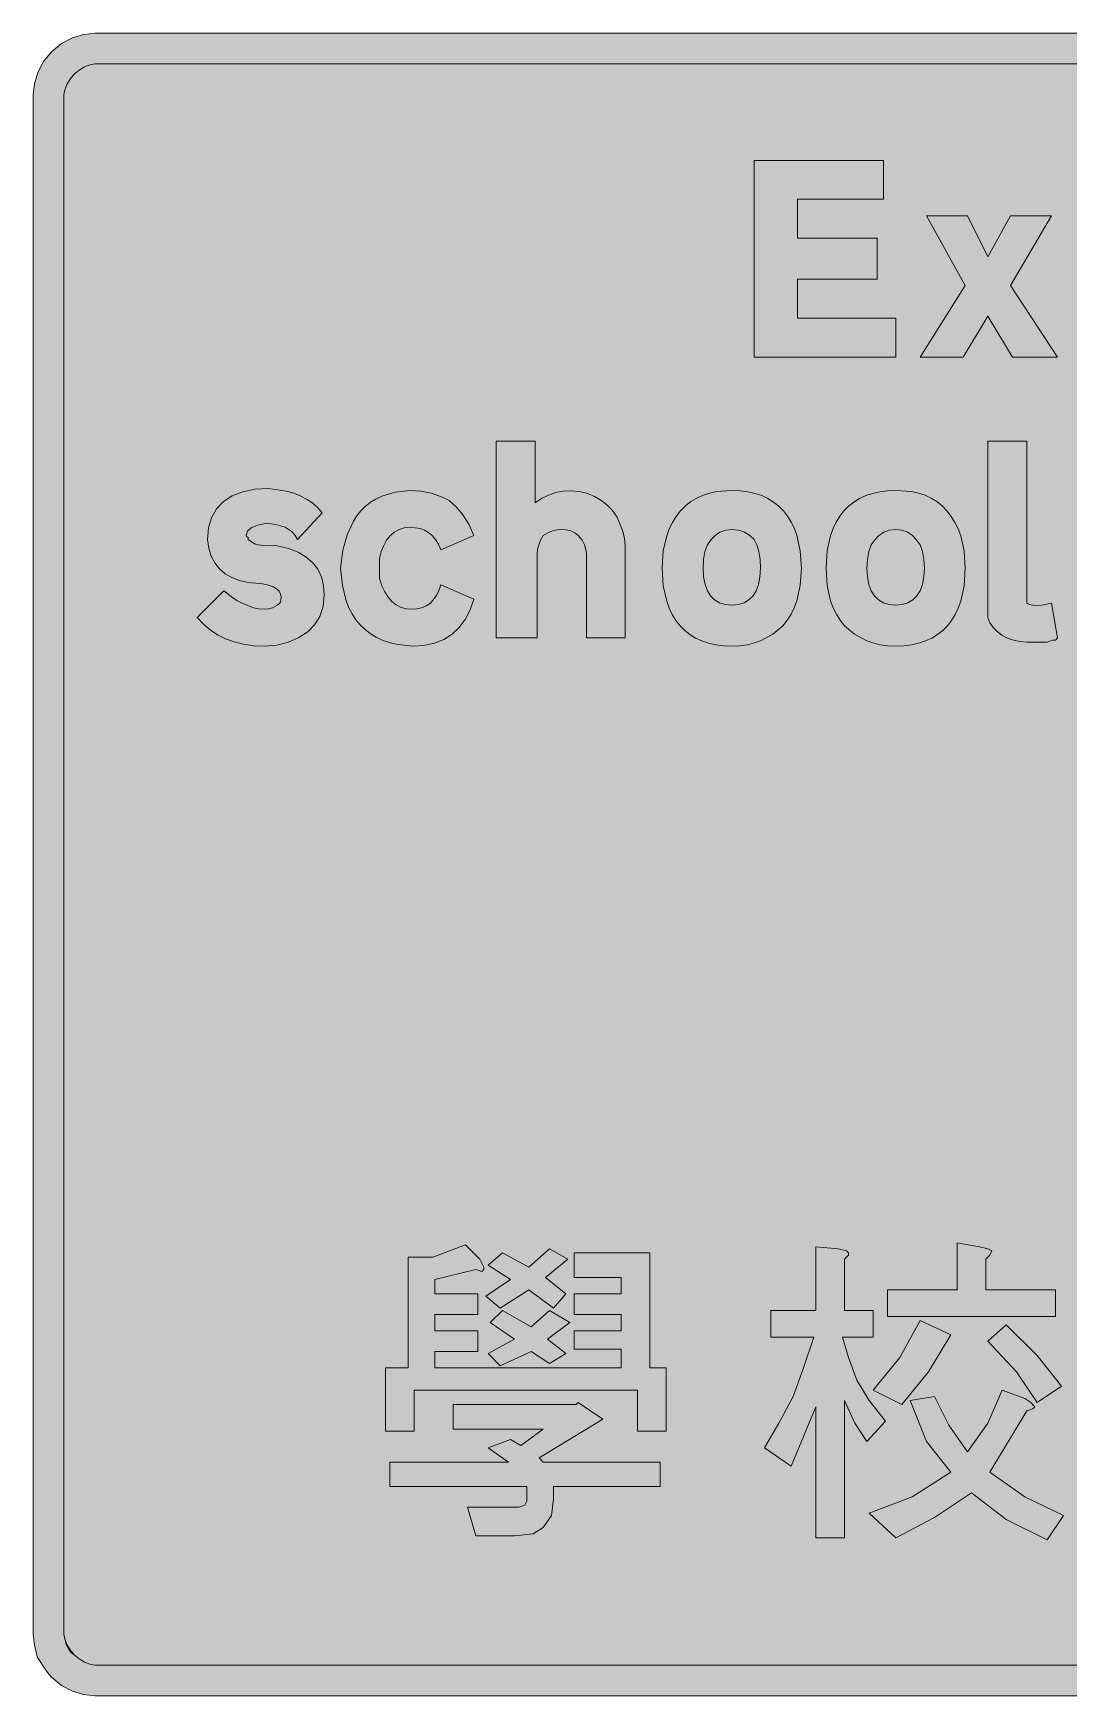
# Model space of a CAD drawing. Header units: metres. Extents: x 13 to 556, y 15 to 259.
# Drawn here: x 13.3 to 164.9, y 15.4 to 258.7 of the extents above; entities that cross this region are included whole.
import ezdxf

# ---------------------------------------------------------------- set-up
doc = ezdxf.new("R2010")
doc.units = ezdxf.units.M
doc.layers.add('FILL_BLACK_000000', color=7, linetype='Continuous', true_color=0x000000)
doc.layers.add('FILL_WHITE_FFFFFF', color=7, linetype='Continuous', true_color=0xffffff)

msp = doc.modelspace()

# ---------------------------------------------------------------- hatches: boundary and pattern name
at = {"layer": 'FILL_BLACK_000000', "true_color": 0x000000}
h = msp.add_hatch(color=7, dxfattribs=at)
h.dxf.hatch_style = 1
h.paths.add_polyline_path([(548.34, 258.47), (549.99, 258.06), (551.6, 257.12), (552.99, 255.96), (553.61, 255.24), (554.15, 254.46), (555.09, 252.96), (555.5, 251.2), (555.69, 249.66), (555.69, 24.36), (555.52, 22.74), (555.02, 21.1), (554.17, 19.51), (552.99, 18.06), (551.54, 16.88), (549.95, 16.03), (548.31, 15.53), (546.69, 15.36), (22.29, 15.36), (20.67, 15.53), (19.03, 16.03), (17.44, 16.88), (15.99, 18.06), (15.37, 18.78), (14.83, 19.56), (13.89, 21.06), (13.48, 22.82), (13.29, 24.36), (13.29, 249.66), (13.46, 251.28), (13.97, 252.92), (14.81, 254.51), (15.99, 255.96), (17.44, 257.14), (19.03, 257.99), (20.67, 258.49), (22.29, 258.66), (546.69, 258.66), (548.34, 258.47)])
h.paths.add_polyline_path([(20.79, 253.75), (20.01, 253.27), (19.29, 252.66), (18.68, 251.94), (18.2, 251.16), (17.9, 250.38), (17.79, 249.66), (17.79, 24.36), (17.9, 23.64), (18.2, 22.86), (18.68, 22.08), (19.29, 21.36), (20.01, 20.75), (20.79, 20.27), (21.57, 19.97), (22.29, 19.86), (546.69, 19.86), (548.19, 20.16), (549.09, 20.65), (549.99, 21.36), (550.56, 22.08), (550.93, 22.86), (551.13, 23.64), (551.19, 24.36), (551.19, 249.66), (551.13, 250.38), (550.93, 251.16), (550.56, 251.94), (549.99, 252.66), (549.26, 253.27), (548.45, 253.75), (547.59, 254.05), (546.69, 254.16), (22.29, 254.16), (21.57, 254.05), (20.79, 253.75)], flags=16)
h = msp.add_hatch(color=7, dxfattribs=at)
h.dxf.hatch_style = 1
h.paths.add_polyline_path([(125.19, 216.96), (139.59, 216.96), (139.59, 211.26), (118.89, 211.26), (118.89, 240.06), (137.79, 240.06), (137.79, 234.36), (125.19, 234.36), (125.19, 228.66), (136.89, 228.66), (136.89, 222.66), (125.19, 222.66), (125.19, 216.96)])
h = msp.add_hatch(color=7, dxfattribs=at)
h.dxf.hatch_style = 1
h.paths.add_polyline_path([(162.39, 231.96), (156.39, 221.76), (163.29, 211.26), (156.69, 211.26), (153.09, 217.26), (149.49, 211.26), (143.19, 211.26), (149.79, 221.76), (144.09, 231.96), (150.09, 231.96), (153.09, 225.96), (156.39, 231.96), (162.39, 231.96)])
h = msp.add_hatch(color=7, dxfattribs=at)
h.dxf.hatch_style = 1
h.paths.add_polyline_path([(87.73, 190.58), (88.74, 191.07), (89.81, 191.43), (90.92, 191.65), (92.05, 191.71), (93.2, 191.61), (94.35, 191.33), (95.49, 190.86), (96.39, 190.35), (97.25, 189.7), (98.06, 188.88), (98.79, 187.86), (99.61, 185.87), (99.89, 184.78), (99.99, 183.66), (99.99, 170.16), (94.29, 170.16), (94.29, 182.46), (94.23, 183.13), (94.03, 183.81), (93.66, 184.48), (93.09, 185.16), (92.59, 185.55), (92, 185.83), (91.36, 186), (90.69, 186.06), (90.01, 186), (89.34, 185.83), (88.66, 185.55), (87.99, 185.16), (87.6, 184.48), (87.31, 183.81), (87.15, 183.13), (87.09, 182.46), (87.09, 170.16), (81.09, 170.16), (81.09, 198.96), (86.79, 198.96), (86.79, 189.96), (87.73, 190.58)])
h = msp.add_hatch(color=7, dxfattribs=at)
h.dxf.hatch_style = 1
h.paths.add_polyline_path([(158.79, 176.46), (158.79, 176.16), (158.79, 175.56), (158.79, 175.26), (159.18, 175.05), (159.91, 174.92), (160.98, 174.96), (162.39, 175.26), (163.29, 170.16), (162.99, 169.86), (162.5, 169.82), (161.79, 169.56), (158.79, 169.56), (157.79, 169.63), (156.84, 169.83), (155.96, 170.15), (155.15, 170.57), (154.45, 171.1), (153.85, 171.71), (153.4, 172.4), (153.09, 173.16), (153.09, 174.06), (153.09, 174.36), (153.09, 174.66), (153.09, 198.96), (158.79, 198.96), (158.79, 176.46)])
h = msp.add_hatch(color=7, dxfattribs=at)
h.dxf.hatch_style = 1
h.paths.add_polyline_path([(55.73, 174.77), (55.25, 173.31), (54.5, 172.07), (53.49, 171.06), (52.21, 170.23), (50.68, 169.56), (48.98, 169.12), (47.19, 168.96), (45.57, 169.03), (44.08, 169.24), (42.71, 169.58), (41.45, 170.05), (40.29, 170.64), (39.22, 171.36), (38.22, 172.2), (37.29, 173.16), (41.19, 177.06), (42.54, 176.05), (43.21, 175.58), (43.89, 175.26), (45.54, 174.58), (46.34, 174.42), (47.19, 174.36), (47.81, 174.41), (48.31, 174.55), (48.99, 174.96), (49.34, 175.19), (49.51, 175.45), (49.59, 176.16), (49.52, 176.59), (49.3, 176.99), (48.94, 177.35), (48.43, 177.66), (47.76, 177.91), (46.93, 178.1), (44.79, 178.26), (43.51, 178.56), (42.38, 178.99), (41.39, 179.57), (40.55, 180.28), (39.87, 181.14), (39.35, 182.14), (38.99, 183.28), (38.79, 184.56), (38.94, 186.26), (39.39, 187.76), (40.13, 189.04), (41.15, 190.11), (42.44, 190.95), (43.98, 191.56), (45.77, 191.93), (47.79, 192.06), (50.32, 191.67), (51.44, 191.34), (52.48, 190.93), (53.41, 190.44), (54.24, 189.87), (54.97, 189.21), (55.59, 188.46), (51.99, 184.56), (51.67, 185.18), (51.2, 185.68), (50.19, 186.36), (48.84, 186.77), (47.49, 186.96), (46.14, 186.68), (45.2, 186.28), (44.66, 185.78), (44.49, 185.16), (44.53, 185.01), (44.79, 184.86), (44.79, 184.56), (45.69, 183.96), (46.25, 183.79), (47, 183.7), (48.99, 183.66), (50.66, 183.25), (52.09, 182.7), (53.28, 182.01), (54.24, 181.18), (54.97, 180.21), (55.49, 179.1), (55.79, 177.85), (55.89, 176.46), (55.73, 174.77)])
h = msp.add_hatch(color=7, dxfattribs=at)
h.dxf.hatch_style = 1
h.paths.add_polyline_path([(70.06, 191.65), (71.57, 191.35), (72.96, 190.87), (74.19, 190.26), (75.26, 189.29), (76.21, 188.16), (77.06, 186.8), (77.79, 185.16), (72.99, 183.06), (72.62, 183.89), (72.2, 184.59), (71.72, 185.16), (71.19, 185.61), (70.6, 185.95), (69.95, 186.18), (68.49, 186.36), (67.63, 186.28), (66.86, 186.04), (66.17, 185.65), (65.56, 185.12), (65.04, 184.47), (64.61, 183.7), (64.26, 182.83), (63.99, 181.86), (63.99, 180.36), (63.99, 179.16), (63.99, 178.86), (64.36, 177.81), (64.78, 176.89), (65.27, 176.12), (65.83, 175.48), (66.45, 174.99), (67.15, 174.64), (67.93, 174.43), (68.79, 174.36), (69.46, 174.42), (70.14, 174.58), (70.81, 174.87), (71.49, 175.26), (72.35, 176.38), (72.71, 177.12), (72.99, 177.96), (77.79, 175.86), (77.26, 174.27), (76.55, 172.88), (75.68, 171.7), (74.64, 170.72), (73.43, 169.96), (72.05, 169.41), (70.51, 169.07), (68.79, 168.96), (66.46, 169.24), (65.4, 169.51), (64.41, 169.86), (63.49, 170.29), (62.65, 170.8), (61.88, 171.4), (61.18, 172.07), (60.55, 172.83), (60, 173.67), (59.53, 174.59), (59.13, 175.58), (58.56, 177.82), (58.29, 180.36), (58.64, 182.99), (59.25, 185.26), (60.12, 187.18), (60.65, 188.01), (61.25, 188.76), (61.92, 189.42), (62.65, 190), (63.45, 190.49), (64.32, 190.91), (66.27, 191.49), (68.49, 191.76), (70.06, 191.65)])
h = msp.add_hatch(color=7, dxfattribs=at)
h.dxf.hatch_style = 1
h.paths.add_polyline_path([(125.11, 175.6), (124.74, 174.59), (124.27, 173.65), (123.72, 172.78), (123.09, 171.96), (121.62, 170.73), (119.9, 169.78), (118.94, 169.43), (117.9, 169.18), (116.79, 169.02), (115.59, 168.96), (114.39, 169.01), (113.26, 169.15), (112.2, 169.4), (111.21, 169.73), (110.3, 170.15), (109.46, 170.67), (108.7, 171.27), (108.01, 171.96), (107.41, 172.73), (106.88, 173.59), (106.43, 174.53), (106.06, 175.54), (105.56, 177.8), (105.39, 180.36), (105.56, 182.9), (106.06, 185.12), (106.44, 186.13), (106.91, 187.07), (107.46, 187.94), (108.09, 188.76), (108.81, 189.49), (109.6, 190.11), (110.46, 190.63), (111.39, 191.05), (112.37, 191.36), (113.41, 191.59), (115.59, 191.76), (116.79, 191.71), (117.92, 191.57), (118.98, 191.32), (119.97, 190.99), (120.88, 190.57), (121.72, 190.05), (122.48, 189.45), (123.17, 188.76), (123.77, 187.99), (124.3, 187.13), (124.75, 186.19), (125.12, 185.18), (125.62, 182.92), (125.79, 180.36), (125.62, 177.82), (125.11, 175.6)])
h.paths.add_polyline_path([(119.56, 182.8), (119.28, 183.78), (118.89, 184.56), (118.21, 185.17), (117.46, 185.65), (116.61, 185.95), (115.59, 186.06), (114.7, 185.95), (113.86, 185.65), (113.14, 185.17), (112.59, 184.56), (112.02, 183.78), (111.65, 182.8), (111.45, 181.65), (111.39, 180.36), (111.46, 179.09), (111.67, 178), (112.01, 177.07), (112.48, 176.31), (113.07, 175.72), (113.79, 175.3), (114.63, 175.04), (115.59, 174.96), (116.55, 175.04), (117.39, 175.3), (118.11, 175.72), (118.7, 176.31), (119.17, 177.07), (119.51, 178), (119.72, 179.09), (119.79, 180.36), (119.73, 181.65), (119.56, 182.8)], flags=16)
h = msp.add_hatch(color=7, dxfattribs=at)
h.dxf.hatch_style = 1
h.paths.add_polyline_path([(149.12, 175.54), (148.75, 174.53), (148.3, 173.59), (147.77, 172.73), (147.17, 171.96), (146.48, 171.27), (145.72, 170.67), (144.88, 170.15), (143.97, 169.73), (142.98, 169.4), (141.92, 169.15), (140.79, 169.01), (139.59, 168.96), (138.39, 169.02), (137.28, 169.18), (136.24, 169.43), (135.28, 169.78), (133.56, 170.73), (132.09, 171.96), (131.46, 172.78), (130.91, 173.65), (130.44, 174.59), (130.06, 175.6), (129.56, 177.82), (129.39, 180.36), (129.56, 182.92), (130.06, 185.18), (130.43, 186.19), (130.88, 187.13), (131.41, 187.99), (132.01, 188.76), (132.7, 189.45), (133.46, 190.05), (134.3, 190.57), (135.21, 190.99), (136.2, 191.32), (137.26, 191.57), (138.39, 191.71), (139.59, 191.76), (141.9, 191.59), (142.94, 191.36), (143.9, 191.05), (144.8, 190.63), (145.62, 190.11), (146.39, 189.49), (147.09, 188.76), (147.72, 187.94), (148.27, 187.07), (148.74, 186.13), (149.11, 185.12), (149.62, 182.9), (149.79, 180.36), (149.62, 177.8), (149.12, 175.54)])
h.paths.add_polyline_path([(143.53, 182.8), (143.16, 183.78), (142.59, 184.56), (142.04, 185.17), (141.32, 185.65), (140.48, 185.95), (139.59, 186.06), (138.7, 185.95), (137.87, 185.65), (137.14, 185.17), (136.59, 184.56), (136.02, 183.78), (135.65, 182.8), (135.45, 181.65), (135.39, 180.36), (135.46, 179.09), (135.67, 178), (136.01, 177.07), (136.48, 176.31), (137.07, 175.72), (137.79, 175.3), (138.63, 175.04), (139.59, 174.96), (140.55, 175.04), (141.39, 175.3), (142.11, 175.72), (142.7, 176.31), (143.17, 177.07), (143.51, 178), (143.72, 179.09), (143.79, 180.36), (143.73, 181.65), (143.53, 182.8)], flags=16)
h = msp.add_hatch(color=7, dxfattribs=at)
h.dxf.hatch_style = 1
h.paths.add_polyline_path([(71.79, 79.56), (76.59, 81.36), (78.69, 79.26), (79.29, 78.06), (79.29, 77.76), (78.99, 77.46), (78.09, 77.76), (72.09, 76.26), (72.09, 74.16), (78.39, 74.16), (78.39, 71.16), (72.09, 71.16), (72.09, 68.76), (78.39, 68.76), (78.39, 65.76), (72.09, 65.76), (72.09, 63.36), (99.39, 63.36), (99.39, 66.06), (92.49, 66.06), (92.49, 68.76), (92.79, 68.76), (99.39, 68.76), (99.39, 71.16), (92.49, 71.16), (92.49, 74.16), (99.39, 74.16), (99.39, 76.56), (92.49, 76.56), (92.49, 80.16), (103.59, 80.16), (103.59, 63.36), (105.99, 63.36), (105.99, 54.06), (101.79, 54.06), (101.79, 60.06), (69.09, 60.06), (69.09, 54.06), (64.89, 54.06), (64.89, 63.36), (68.19, 63.36), (68.19, 79.56), (71.79, 79.56)])
h = msp.add_hatch(color=7, dxfattribs=at)
h.dxf.hatch_style = 1
h.paths.add_polyline_path([(85.89, 78.06), (88.89, 80.76), (91.59, 79.26), (88.29, 76.56), (91.29, 74.16), (89.49, 72.06), (85.89, 74.76), (81.69, 72.06), (79.59, 73.86), (83.19, 76.26), (79.89, 78.36), (81.99, 80.16), (85.89, 78.06)])
h = msp.add_hatch(color=7, dxfattribs=at)
h.dxf.hatch_style = 1
h.paths.add_polyline_path([(131.19, 80.76), (132.39, 80.46), (132.69, 80.16), (132.69, 79.86), (132.09, 79.26), (132.09, 71.76), (136.29, 71.76), (136.29, 67.86), (131.79, 67.86), (132.69, 64.86), (133.89, 61.56), (135.69, 58.56), (138.09, 55.56), (135.39, 52.56), (133.59, 55.26), (132.09, 58.56), (132.09, 38.46), (127.89, 38.46), (127.89, 57.66), (124.29, 48.96), (120.39, 51.66), (122.49, 55.26), (124.59, 59.16), (126.09, 63.36), (127.59, 67.86), (121.29, 67.86), (121.29, 71.76), (127.89, 71.76), (127.89, 81.06), (131.19, 80.76)])
h = msp.add_hatch(color=7, dxfattribs=at)
h.dxf.hatch_style = 1
h.paths.add_polyline_path([(151.89, 81.06), (153.09, 80.76), (153.69, 80.46), (153.39, 79.86), (152.79, 79.26), (152.79, 74.76), (162.99, 74.76), (162.99, 70.86), (138.39, 70.86), (138.39, 74.76), (148.59, 74.76), (148.59, 81.66), (151.89, 81.06)])
h = msp.add_hatch(color=7, dxfattribs=at)
h.dxf.hatch_style = 1
h.paths.add_polyline_path([(80.19, 69.96), (81.99, 71.76), (86.19, 69.36), (88.89, 71.76), (91.89, 69.96), (88.59, 67.56), (91.29, 65.46), (88.89, 63.96), (86.19, 65.76), (81.69, 63.66), (79.89, 65.46), (83.79, 67.56), (80.19, 69.96)])
h = msp.add_hatch(color=7, dxfattribs=at)
h.dxf.hatch_style = 1
h.paths.add_polyline_path([(144.39, 62.76), (140.49, 57.96), (136.29, 60.06), (140.19, 64.86), (143.19, 70.26), (147.69, 68.16), (144.39, 62.76)])
h = msp.add_hatch(color=7, dxfattribs=at)
h.dxf.hatch_style = 1
h.paths.add_polyline_path([(160.29, 65.16), (163.89, 60.66), (160.29, 58.26), (157.29, 62.76), (153.09, 67.26), (155.79, 69.66), (160.29, 65.16)])
h = msp.add_hatch(color=7, dxfattribs=at)
h.dxf.hatch_style = 1
h.paths.add_polyline_path([(159.39, 58.26), (159.99, 57.66), (159.69, 57.36), (158.79, 57.06), (153.39, 48.06), (158.49, 44.46), (164.19, 41.76), (161.79, 38.16), (155.79, 41.16), (150.69, 45.06), (145.29, 41.46), (139.59, 38.46), (135.69, 42.06), (141.99, 44.46), (147.69, 48.06), (144.09, 52.56), (141.69, 58.56), (145.29, 59.16), (147.39, 54.96), (150.09, 51.06), (153.09, 55.26), (155.19, 60.06), (158.49, 58.86), (159.39, 58.26)])
h = msp.add_hatch(color=7, dxfattribs=at)
h.dxf.hatch_style = 1
h.paths.add_polyline_path([(92.79, 57.96), (93.09, 58.26), (96.69, 55.86), (87.39, 50.16), (87.99, 49.56), (105.09, 49.56), (105.09, 45.96), (89.49, 45.96), (89.49, 44.16), (89.19, 41.76), (87.99, 39.96), (86.49, 39.06), (83.79, 38.76), (78.09, 38.76), (76.89, 42.96), (83.49, 42.96), (84.39, 42.96), (85.29, 43.26), (85.59, 43.86), (85.59, 44.76), (85.59, 45.96), (65.49, 45.96), (65.49, 49.56), (82.89, 49.56), (79.89, 51.66), (83.19, 52.86), (84.69, 51.96), (87.99, 54.36), (74.79, 54.36), (74.79, 57.96), (92.79, 57.96)])
at = {"layer": 'FILL_WHITE_FFFFFF', "true_color": 0xffffff}
h = msp.add_hatch(color=7, dxfattribs=at)
h.dxf.hatch_style = 1
h.paths.add_polyline_path([(546.69, 254.16), (548.19, 253.86), (549.09, 253.37), (549.99, 252.66), (550.44, 252.02), (550.89, 251.16), (551.15, 250.41), (551.19, 249.66), (551.19, 24.36), (551.13, 23.64), (550.93, 22.86), (550.56, 22.08), (549.99, 21.36), (549.09, 20.65), (548.19, 20.16), (546.69, 19.86), (22.29, 19.86), (21.57, 19.97), (20.79, 20.27), (20.01, 20.75), (19.29, 21.36), (18.89, 21.64), (18.58, 22), (18.09, 22.86), (17.79, 24.36), (17.79, 249.66), (17.9, 250.38), (18.2, 251.16), (18.68, 251.94), (19.29, 252.66), (20.01, 253.27), (20.79, 253.75), (21.57, 254.05), (22.29, 254.16), (546.69, 254.16)])

# ---------------------------------------------------------------- linework, layer by layer
at = {"layer": 'FILL_BLACK_000000', "lineweight": 0, "true_color": 0x000000}
for points in [[(546.69, 15.36), (22.29, 15.36), (20.67, 15.53), (19.03, 16.03), (17.44, 16.88), (15.99, 18.06), (15.37, 18.78), (14.83, 19.56), (13.89, 21.06), (13.48, 22.82), (13.29, 24.36), (13.29, 249.66), (13.46, 251.28), (13.97, 252.92), (14.81, 254.51), (15.99, 255.96), (17.44, 257.14), (19.03, 257.99), (20.67, 258.49), (22.29, 258.66), (546.69, 258.66)], [(546.69, 254.16), (22.29, 254.16), (21.57, 254.05), (20.79, 253.75), (20.01, 253.27), (19.29, 252.66), (18.68, 251.94), (18.2, 251.16), (17.9, 250.38), (17.79, 249.66), (17.79, 24.36), (17.9, 23.64), (18.2, 22.86), (18.68, 22.08), (19.29, 21.36), (20.01, 20.75), (20.79, 20.27), (21.57, 19.97), (22.29, 19.86), (546.69, 19.86)]]:
    msp.add_lwpolyline(points, dxfattribs=at)
for points in [[(125.19, 216.96), (139.59, 216.96), (139.59, 211.26), (118.89, 211.26), (118.89, 240.06), (137.79, 240.06), (137.79, 234.36), (125.19, 234.36), (125.19, 228.66), (136.89, 228.66), (136.89, 222.66), (125.19, 222.66)], [(162.39, 231.96), (156.39, 221.76), (163.29, 211.26), (156.69, 211.26), (153.09, 217.26), (149.49, 211.26), (143.19, 211.26), (149.79, 221.76), (144.09, 231.96), (150.09, 231.96), (153.09, 225.96), (156.39, 231.96)], [(87.73, 190.58), (88.74, 191.07), (89.81, 191.43), (90.92, 191.65), (92.05, 191.71), (93.2, 191.61), (94.35, 191.33), (95.49, 190.86), (96.39, 190.35), (97.25, 189.7), (98.06, 188.88), (98.79, 187.86), (99.61, 185.87), (99.89, 184.78), (99.99, 183.66), (99.99, 170.16), (94.29, 170.16), (94.29, 182.46), (94.23, 183.13), (94.03, 183.81), (93.66, 184.48), (93.09, 185.16), (92.59, 185.55), (92, 185.83), (91.36, 186), (90.69, 186.06), (90.01, 186), (89.34, 185.83), (88.66, 185.55), (87.99, 185.16), (87.6, 184.48), (87.31, 183.81), (87.15, 183.13), (87.09, 182.46), (87.09, 170.16), (81.09, 170.16), (81.09, 198.96), (86.79, 198.96), (86.79, 189.96)], [(158.79, 176.46), (158.79, 176.16), (158.79, 175.56), (158.79, 175.26), (159.18, 175.05), (159.91, 174.92), (160.98, 174.96), (162.39, 175.26), (163.29, 170.16), (162.99, 169.86), (162.5, 169.82), (161.79, 169.56), (158.79, 169.56), (157.79, 169.63), (156.84, 169.83), (155.96, 170.15), (155.15, 170.57), (154.45, 171.1), (153.85, 171.71), (153.4, 172.4), (153.09, 173.16), (153.09, 174.06), (153.09, 174.36), (153.09, 174.66), (153.09, 198.96), (158.79, 198.96)], [(55.73, 174.77), (55.25, 173.31), (54.5, 172.07), (53.49, 171.06), (52.21, 170.23), (50.68, 169.56), (48.98, 169.12), (47.19, 168.96), (45.57, 169.03), (44.08, 169.24), (42.71, 169.58), (41.45, 170.05), (40.29, 170.64), (39.22, 171.36), (38.22, 172.2), (37.29, 173.16), (41.19, 177.06), (42.54, 176.05), (43.21, 175.58), (43.89, 175.26), (45.54, 174.58), (46.34, 174.42), (47.19, 174.36), (47.81, 174.41), (48.31, 174.55), (48.99, 174.96), (49.34, 175.19), (49.51, 175.45), (49.59, 176.16), (49.52, 176.59), (49.3, 176.99), (48.94, 177.35), (48.43, 177.66), (47.76, 177.91), (46.93, 178.1), (44.79, 178.26), (43.51, 178.56), (42.38, 178.99), (41.39, 179.57), (40.55, 180.28), (39.87, 181.14), (39.35, 182.14), (38.99, 183.28), (38.79, 184.56), (38.94, 186.26), (39.39, 187.76), (40.13, 189.04), (41.15, 190.11), (42.44, 190.95), (43.98, 191.56), (45.77, 191.93), (47.79, 192.06), (50.32, 191.67), (51.44, 191.34), (52.48, 190.93), (53.41, 190.44), (54.24, 189.87), (54.97, 189.21), (55.59, 188.46), (51.99, 184.56), (51.67, 185.18), (51.2, 185.68), (50.19, 186.36), (48.84, 186.77), (47.49, 186.96), (46.14, 186.68), (45.2, 186.28), (44.66, 185.78), (44.49, 185.16), (44.53, 185.01), (44.79, 184.86), (44.79, 184.56), (45.69, 183.96), (46.25, 183.79), (47, 183.7), (48.99, 183.66), (50.66, 183.25), (52.09, 182.7), (53.28, 182.01), (54.24, 181.18), (54.97, 180.21), (55.49, 179.1), (55.79, 177.85), (55.89, 176.46)], [(70.06, 191.65), (71.57, 191.35), (72.96, 190.87), (74.19, 190.26), (75.26, 189.29), (76.21, 188.16), (77.06, 186.8), (77.79, 185.16), (72.99, 183.06), (72.62, 183.89), (72.2, 184.59), (71.72, 185.16), (71.19, 185.61), (70.6, 185.95), (69.95, 186.18), (68.49, 186.36), (67.63, 186.28), (66.86, 186.04), (66.17, 185.65), (65.56, 185.12), (65.04, 184.47), (64.61, 183.7), (64.26, 182.83), (63.99, 181.86), (63.99, 180.36), (63.99, 179.16), (63.99, 178.86), (64.36, 177.81), (64.78, 176.89), (65.27, 176.12), (65.83, 175.48), (66.45, 174.99), (67.15, 174.64), (67.93, 174.43), (68.79, 174.36), (69.46, 174.42), (70.14, 174.58), (70.81, 174.87), (71.49, 175.26), (72.35, 176.38), (72.71, 177.12), (72.99, 177.96), (77.79, 175.86), (77.26, 174.27), (76.55, 172.88), (75.68, 171.7), (74.64, 170.72), (73.43, 169.96), (72.05, 169.41), (70.51, 169.07), (68.79, 168.96), (66.46, 169.24), (65.4, 169.51), (64.41, 169.86), (63.49, 170.29), (62.65, 170.8), (61.88, 171.4), (61.18, 172.07), (60.55, 172.83), (60, 173.67), (59.53, 174.59), (59.13, 175.58), (58.56, 177.82), (58.29, 180.36), (58.64, 182.99), (59.25, 185.26), (60.12, 187.18), (60.65, 188.01), (61.25, 188.76), (61.92, 189.42), (62.65, 190), (63.45, 190.49), (64.32, 190.91), (66.27, 191.49), (68.49, 191.76)], [(125.11, 175.6), (124.74, 174.59), (124.27, 173.65), (123.72, 172.78), (123.09, 171.96), (121.62, 170.73), (119.9, 169.78), (118.94, 169.43), (117.9, 169.18), (116.79, 169.02), (115.59, 168.96), (114.39, 169.01), (113.26, 169.15), (112.2, 169.4), (111.21, 169.73), (110.3, 170.15), (109.46, 170.67), (108.7, 171.27), (108.01, 171.96), (107.41, 172.73), (106.88, 173.59), (106.43, 174.53), (106.06, 175.54), (105.56, 177.8), (105.39, 180.36), (105.56, 182.9), (106.06, 185.12), (106.44, 186.13), (106.91, 187.07), (107.46, 187.94), (108.09, 188.76), (108.81, 189.49), (109.6, 190.11), (110.46, 190.63), (111.39, 191.05), (112.37, 191.36), (113.41, 191.59), (115.59, 191.76), (116.79, 191.71), (117.92, 191.57), (118.98, 191.32), (119.97, 190.99), (120.88, 190.57), (121.72, 190.05), (122.48, 189.45), (123.17, 188.76), (123.77, 187.99), (124.3, 187.13), (124.75, 186.19), (125.12, 185.18), (125.62, 182.92), (125.79, 180.36), (125.62, 177.82)], [(149.12, 175.54), (148.75, 174.53), (148.3, 173.59), (147.77, 172.73), (147.17, 171.96), (146.48, 171.27), (145.72, 170.67), (144.88, 170.15), (143.97, 169.73), (142.98, 169.4), (141.92, 169.15), (140.79, 169.01), (139.59, 168.96), (138.39, 169.02), (137.28, 169.18), (136.24, 169.43), (135.28, 169.78), (133.56, 170.73), (132.09, 171.96), (131.46, 172.78), (130.91, 173.65), (130.44, 174.59), (130.06, 175.6), (129.56, 177.82), (129.39, 180.36), (129.56, 182.92), (130.06, 185.18), (130.43, 186.19), (130.88, 187.13), (131.41, 187.99), (132.01, 188.76), (132.7, 189.45), (133.46, 190.05), (134.3, 190.57), (135.21, 190.99), (136.2, 191.32), (137.26, 191.57), (138.39, 191.71), (139.59, 191.76), (141.9, 191.59), (142.94, 191.36), (143.9, 191.05), (144.8, 190.63), (145.62, 190.11), (146.39, 189.49), (147.09, 188.76), (147.72, 187.94), (148.27, 187.07), (148.74, 186.13), (149.11, 185.12), (149.62, 182.9), (149.79, 180.36), (149.62, 177.8)], [(119.56, 182.8), (119.28, 183.78), (118.89, 184.56), (118.21, 185.17), (117.46, 185.65), (116.61, 185.95), (115.59, 186.06), (114.7, 185.95), (113.86, 185.65), (113.14, 185.17), (112.59, 184.56), (112.02, 183.78), (111.65, 182.8), (111.45, 181.65), (111.39, 180.36), (111.46, 179.09), (111.67, 178), (112.01, 177.07), (112.48, 176.31), (113.07, 175.72), (113.79, 175.3), (114.63, 175.04), (115.59, 174.96), (116.55, 175.04), (117.39, 175.3), (118.11, 175.72), (118.7, 176.31), (119.17, 177.07), (119.51, 178), (119.72, 179.09), (119.79, 180.36), (119.73, 181.65)], [(143.53, 182.8), (143.16, 183.78), (142.59, 184.56), (142.04, 185.17), (141.32, 185.65), (140.48, 185.95), (139.59, 186.06), (138.7, 185.95), (137.87, 185.65), (137.14, 185.17), (136.59, 184.56), (136.02, 183.78), (135.65, 182.8), (135.45, 181.65), (135.39, 180.36), (135.46, 179.09), (135.67, 178), (136.01, 177.07), (136.48, 176.31), (137.07, 175.72), (137.79, 175.3), (138.63, 175.04), (139.59, 174.96), (140.55, 175.04), (141.39, 175.3), (142.11, 175.72), (142.7, 176.31), (143.17, 177.07), (143.51, 178), (143.72, 179.09), (143.79, 180.36), (143.73, 181.65)], [(71.79, 79.56), (76.59, 81.36), (78.69, 79.26), (79.29, 78.06), (79.29, 77.76), (78.99, 77.46), (78.09, 77.76), (72.09, 76.26), (72.09, 74.16), (78.39, 74.16), (78.39, 71.16), (72.09, 71.16), (72.09, 68.76), (78.39, 68.76), (78.39, 65.76), (72.09, 65.76), (72.09, 63.36), (99.39, 63.36), (99.39, 66.06), (92.49, 66.06), (92.49, 68.76), (92.79, 68.76), (99.39, 68.76), (99.39, 71.16), (92.49, 71.16), (92.49, 74.16), (99.39, 74.16), (99.39, 76.56), (92.49, 76.56), (92.49, 80.16), (103.59, 80.16), (103.59, 63.36), (105.99, 63.36), (105.99, 54.06), (101.79, 54.06), (101.79, 60.06), (69.09, 60.06), (69.09, 54.06), (64.89, 54.06), (64.89, 63.36), (68.19, 63.36), (68.19, 79.56)], [(85.89, 78.06), (88.89, 80.76), (91.59, 79.26), (88.29, 76.56), (91.29, 74.16), (89.49, 72.06), (85.89, 74.76), (81.69, 72.06), (79.59, 73.86), (83.19, 76.26), (79.89, 78.36), (81.99, 80.16)], [(131.19, 80.76), (132.39, 80.46), (132.69, 80.16), (132.69, 79.86), (132.09, 79.26), (132.09, 71.76), (136.29, 71.76), (136.29, 67.86), (131.79, 67.86), (132.69, 64.86), (133.89, 61.56), (135.69, 58.56), (138.09, 55.56), (135.39, 52.56), (133.59, 55.26), (132.09, 58.56), (132.09, 38.46), (127.89, 38.46), (127.89, 57.66), (124.29, 48.96), (120.39, 51.66), (122.49, 55.26), (124.59, 59.16), (126.09, 63.36), (127.59, 67.86), (121.29, 67.86), (121.29, 71.76), (127.89, 71.76), (127.89, 81.06)], [(151.89, 81.06), (153.09, 80.76), (153.69, 80.46), (153.39, 79.86), (152.79, 79.26), (152.79, 74.76), (162.99, 74.76), (162.99, 70.86), (138.39, 70.86), (138.39, 74.76), (148.59, 74.76), (148.59, 81.66)], [(80.19, 69.96), (81.99, 71.76), (86.19, 69.36), (88.89, 71.76), (91.89, 69.96), (88.59, 67.56), (91.29, 65.46), (88.89, 63.96), (86.19, 65.76), (81.69, 63.66), (79.89, 65.46), (83.79, 67.56)], [(144.39, 62.76), (140.49, 57.96), (136.29, 60.06), (140.19, 64.86), (143.19, 70.26), (147.69, 68.16)], [(160.29, 65.16), (163.89, 60.66), (160.29, 58.26), (157.29, 62.76), (153.09, 67.26), (155.79, 69.66)], [(159.39, 58.26), (159.99, 57.66), (159.69, 57.36), (158.79, 57.06), (153.39, 48.06), (158.49, 44.46), (164.19, 41.76), (161.79, 38.16), (155.79, 41.16), (150.69, 45.06), (145.29, 41.46), (139.59, 38.46), (135.69, 42.06), (141.99, 44.46), (147.69, 48.06), (144.09, 52.56), (141.69, 58.56), (145.29, 59.16), (147.39, 54.96), (150.09, 51.06), (153.09, 55.26), (155.19, 60.06), (158.49, 58.86)], [(92.79, 57.96), (93.09, 58.26), (96.69, 55.86), (87.39, 50.16), (87.99, 49.56), (105.09, 49.56), (105.09, 45.96), (89.49, 45.96), (89.49, 44.16), (89.19, 41.76), (87.99, 39.96), (86.49, 39.06), (83.79, 38.76), (78.09, 38.76), (76.89, 42.96), (83.49, 42.96), (84.39, 42.96), (85.29, 43.26), (85.59, 43.86), (85.59, 44.76), (85.59, 45.96), (65.49, 45.96), (65.49, 49.56), (82.89, 49.56), (79.89, 51.66), (83.19, 52.86), (84.69, 51.96), (87.99, 54.36), (74.79, 54.36), (74.79, 57.96)]]:
    msp.add_lwpolyline(points, close=True, dxfattribs=at)
at = {"layer": 'FILL_WHITE_FFFFFF', "lineweight": 0, "true_color": 0xffffff}
msp.add_lwpolyline([(546.69, 19.86), (22.29, 19.86), (21.57, 19.97), (20.79, 20.27), (20.01, 20.75), (19.29, 21.36), (18.89, 21.64), (18.58, 22), (18.09, 22.86), (17.79, 24.36), (17.79, 249.66), (17.9, 250.38), (18.2, 251.16), (18.68, 251.94), (19.29, 252.66), (20.01, 253.27), (20.79, 253.75), (21.57, 254.05), (22.29, 254.16), (546.69, 254.16)], dxfattribs=at)

doc.saveas('drawing.dxf')
